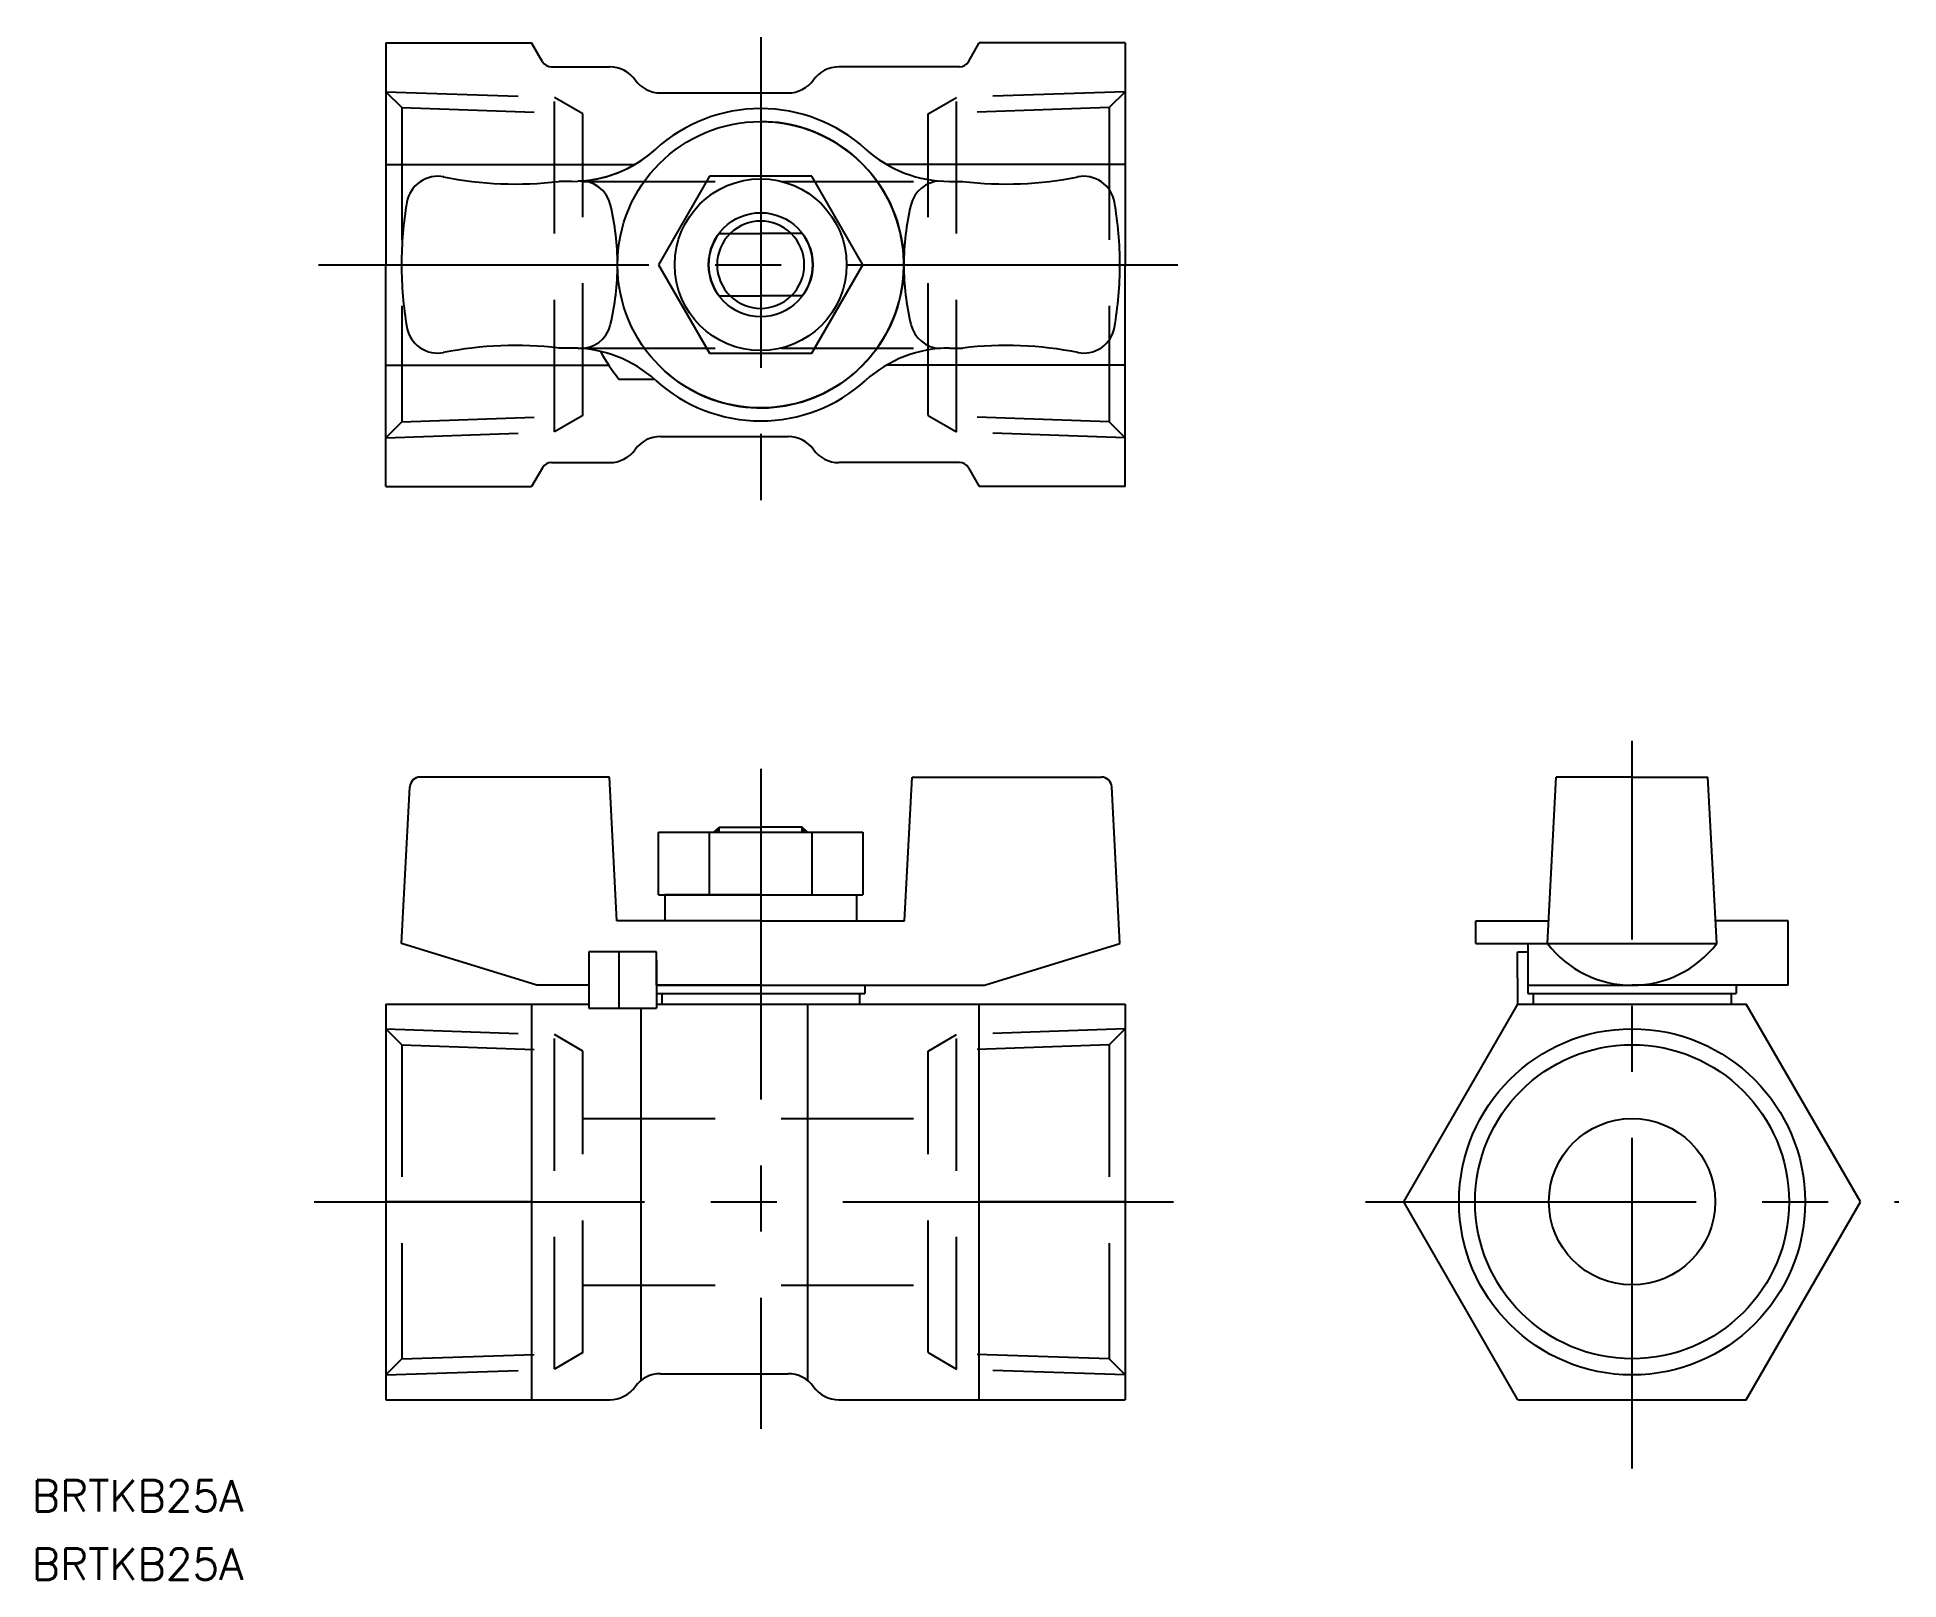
# Model space of a CAD drawing. Extents: x -153 to 26, y -36 to 112.
import ezdxf

# ---------------------------------------------------------------- set-up
doc = ezdxf.new("R2010")
doc.units = 0
doc.linetypes.add('CENTER', pattern=[50.8, 31.75, -6.35, 6.35, -6.35])
doc.linetypes.add('DASHED', pattern=[19.05, 12.7, -6.35])
doc.layers.get('0').update_dxf_attribs({"linetype": 'CONTINUOUS'})
doc.layers.add('CENTER', color=1, linetype='CENTER')
doc.styles.get("Standard").update_dxf_attribs({"font": 'txt.shx', "height": 3, "bigfont": 'bigfont.shx'})

msp = doc.modelspace()

# ---------------------------------------------------------------- linework, layer by layer
at = {"color": 7, "linetype": 'CONTINUOUS'}
for p, q in [((-119.7, 111.31), (-105.7, 111.31)), ((-119.7, 111.31), (-119.7, 90)), ((-104.65, 109.5), (-105.7, 111.31)), ((-63.74, 109.5), (-62.7, 111.31)), ((-48.7, 111.31), (-62.7, 111.31)), ((-48.7, 111.31), (-48.7, 90)), ((-103.78, 109), (-98.2, 109)), ((-64.61, 109), (-76.2, 109)), ((-93.32, 106.5), (-81.07, 106.5)), ((-119.7, 99.63), (-95.8, 99.63)), ((-88.6, 98.5), (-93.51, 90)), ((-78.79, 98.5), (-88.6, 98.5)), ((-73.88, 90), (-78.79, 98.5)), ((-48.7, 99.63), (-71.59, 99.63)), ((-101.83, 98), (-103.1, 98)), ((-65.56, 98), (-64.3, 98)), ((-87.7, 93), (-83.7, 93)), ((-79.7, 93), (-83.7, 93)), ((-119.7, 68.69), (-119.7, 90)), ((-93.51, 90), (-88.6, 81.5)), ((-78.79, 81.5), (-73.88, 90)), ((-48.7, 68.69), (-48.7, 90)), ((-87.7, 87), (-83.7, 87)), ((-79.7, 87), (-83.7, 87)), ((-101.83, 82), (-103.1, 82)), ((-88.6, 81.5), (-78.79, 81.5)), ((-65.56, 82), (-64.3, 82)), ((-119.7, 80.37), (-98.31, 80.37)), ((-97.31, 79), (-93.89, 79)), ((-48.7, 80.37), (-71.59, 80.37)), ((-93.32, 73.5), (-81.07, 73.5)), ((-104.65, 70.5), (-105.7, 68.69)), ((-103.78, 71), (-98.2, 71)), ((-64.61, 71), (-76.2, 71)), ((-63.74, 70.5), (-62.7, 68.69)), ((-119.7, 68.69), (-105.7, 68.69)), ((-48.7, 68.69), (-62.7, 68.69)), ((-118.2, 24.8), (-117.41, 39.85)), ((-98.23, 40.8), (-116.41, 40.8)), ((-97.51, 27), (-98.23, 40.8)), ((-69.88, 27), (-69.16, 40.8)), ((-69.16, 40.8), (-50.98, 40.8)), ((-49.2, 24.8), (-49.98, 39.85)), ((-8.13, 24.8), (-7.29, 40.8)), ((0, 40.8), (-7.29, 40.8)), ((0, 40.8), (7.29, 40.8)), ((8.13, 24.8), (7.29, 40.8)), ((-88.2, 35.5), (-87.7, 36)), ((-87.7, 36), (-83.7, 36)), ((-87.7, 35.5), (-87.7, 36)), ((-79.7, 36), (-83.7, 36)), ((-79.2, 35.5), (-79.7, 36)), ((-79.7, 35.5), (-79.7, 36)), ((-93.51, 35.5), (-73.88, 35.5)), ((-93.51, 29.5), (-93.51, 35.5)), ((-88.6, 29.5), (-88.6, 35.5)), ((-78.79, 35.5), (-78.79, 29.5)), ((-73.88, 35.5), (-73.88, 29.5)), ((-93.51, 29.5), (-75.45, 29.5)), ((-83.7, 29.5), (-92.9, 29.5)), ((-92.9, 29.5), (-92.9, 27)), ((-83.7, 29.5), (-73.88, 29.5)), ((-74.5, 29.5), (-74.5, 27)), ((-93.75, 27), (-97.51, 27)), ((-83.7, 27), (-97.25, 27)), ((-83.7, 27), (-69.88, 27)), ((-15, 24.8), (-15, 27)), ((-15, 27), (-8.02, 27)), ((15, 27), (8.02, 27)), ((15, 20.8), (15, 27)), ((-105.2, 20.8), (-118.2, 24.8)), ((-93.7, 24), (-100.2, 24)), ((-100.2, 24), (-100.2, 18.6)), ((-97.31, 24), (-97.31, 18.6)), ((-93.7, 20.8), (-93.7, 24)), ((-62.2, 20.8), (-49.2, 24.8)), ((-15, 24.8), (-8.13, 24.8)), ((-10.97, 19), (-11, 24)), ((-10.97, 24), (-10, 24)), ((-10, 24.8), (-10, 20)), ((-8.13, 24.8), (8.13, 24.8)), ((-93.7, 23.2), (-93.7, 19)), ((-100.2, 20.8), (-105.2, 20.8)), ((-93.7, 20.8), (-73.7, 20.8)), ((-83.7, 20.8), (-93.7, 20.8)), ((-93.7, 20.8), (-93.7, 18.6)), ((-93.7, 20), (-73.7, 20)), ((-93.2, 20), (-93.2, 19)), ((-83.7, 20.8), (-62.2, 20.8)), ((-74.2, 20), (-74.2, 19)), ((-73.7, 20.8), (-73.7, 20)), ((-10, 20.8), (0, 20.8)), ((-10, 20), (10, 20)), ((-9.5, 20), (-9.5, 19)), ((15, 20.8), (0, 20.8)), ((9.5, 20), (9.5, 19)), ((10, 20.8), (10, 20)), ((-119.7, 19), (-119.7, -19)), ((-119.7, 19), (-100.2, 19)), ((-105.7, 19), (-105.7, -19)), ((-100.2, 18.6), (-93.7, 18.6)), ((-95.2, 18.6), (-95.2, -17.16)), ((-93.7, 19), (-48.7, 19)), ((-79.2, 19), (-79.2, -17.16)), ((-62.7, -19), (-62.7, 19)), ((-48.7, 19), (-48.7, -19)), ((-21.94, 0), (-10.97, 19)), ((-10.97, 19), (10.97, 19)), ((21.94, 0), (10.97, 19)), ((-105.7, 0), (-119.7, 0)), ((-48.7, 0), (-62.7, 0)), ((-10.97, -19), (-21.94, 0)), ((10.97, -19), (21.94, 0)), ((-93.32, -16.5), (-81.07, -16.5)), ((-119.7, -19), (-98.2, -19)), ((-76.2, -19), (-48.7, -19)), ((-10.97, -19), (10.97, -19))]:
    msp.add_line(p, q, dxfattribs=at)
at = {"color": 3, "linetype": 'DASHED'}
for p, q in [((-119.7, 106.62), (-103.5, 106.06)), ((-119.7, 106.62), (-118.16, 105.09)), ((-103.5, 73.94), (-103.5, 106.06)), ((-100.77, 104.48), (-103.5, 106.06)), ((-67.62, 104.48), (-64.9, 106.06)), ((-48.7, 106.62), (-64.9, 106.06)), ((-64.9, 73.94), (-64.9, 106.06)), ((-48.7, 106.62), (-50.23, 105.09)), ((-118.16, 105.09), (-118.16, 74.91)), ((-118.16, 105.09), (-100.77, 104.48)), ((-100.77, 75.52), (-100.77, 104.48)), ((-50.23, 105.09), (-67.62, 104.48)), ((-67.62, 75.52), (-67.62, 104.48)), ((-50.23, 105.09), (-50.23, 74.91)), ((-100.77, 98), (-67.62, 98)), ((-100.77, 82), (-67.62, 82)), ((-118.16, 74.91), (-100.77, 75.52)), ((-100.77, 75.52), (-103.5, 73.94)), ((-50.23, 74.91), (-67.62, 75.52)), ((-67.62, 75.52), (-64.9, 73.94)), ((-118.16, 74.91), (-119.7, 73.38)), ((-119.7, 73.38), (-103.5, 73.94)), ((-48.7, 73.38), (-64.9, 73.94)), ((-50.23, 74.91), (-48.7, 73.38)), ((-119.7, 16.62), (-118.16, 15.09)), ((-119.7, 16.62), (-103.5, 16.06)), ((-48.7, 16.62), (-64.9, 16.06)), ((-48.7, 16.62), (-50.23, 15.09)), ((-118.16, 15.09), (-118.16, -15.09)), ((-118.16, 15.09), (-100.77, 14.48)), ((-103.5, -16.06), (-103.5, 16.06)), ((-100.77, 14.48), (-103.5, 16.06)), ((-100.77, -14.48), (-100.77, 14.48)), ((-67.62, 14.48), (-64.9, 16.06)), ((-50.23, 15.09), (-67.62, 14.48)), ((-67.62, -14.48), (-67.62, 14.48)), ((-64.9, -16.06), (-64.9, 16.06)), ((-50.23, 15.09), (-50.23, -15.09)), ((-100.77, 8), (-67.62, 8)), ((-100.77, -8), (-67.62, -8)), ((-118.16, -15.09), (-119.7, -16.62)), ((-119.7, -16.62), (-103.5, -16.06)), ((-118.16, -15.09), (-100.77, -14.48)), ((-100.77, -14.48), (-103.5, -16.06)), ((-67.62, -14.48), (-64.9, -16.06)), ((-50.23, -15.09), (-67.62, -14.48)), ((-48.7, -16.62), (-64.9, -16.06)), ((-50.23, -15.09), (-48.7, -16.62))]:
    msp.add_line(p, q, dxfattribs=at)
at = {"color": 3, "linetype": 'CONTINUOUS'}
for p, q in [((-87.88, 35.5), (-87.88, 35.81)), ((-79.51, 35.5), (-79.51, 35.81))]:
    msp.add_line(p, q, dxfattribs=at)
at = {"color": 7, "linetype": 'CONTINUOUS'}
for centre, radius in [((-83.7, 90), 13.75), ((-83.7, 90), 8.25), ((-83.7, 90), 5), ((0, 0.01), 15.08), ((0, 0.01), 7.99)]:
    msp.add_circle(centre, radius, dxfattribs=at)
at = {"color": 3, "linetype": 'CONTINUOUS'}
msp.add_circle((0, 0), 16.62, dxfattribs=at)
at = {"color": 7, "linetype": 'CONTINUOUS'}
for centre, radius, start, end in [((-103.78, 110), 1, 210, 270), ((-64.61, 110), 1, 270, 330), ((-98.2, 106), 3, 35.6853, 90), ((-93.32, 109.5), 3, 215.6853, 270), ((-81.07, 109.5), 3, 270, 324.3147), ((-76.2, 106), 3, 90, 144.3147), ((-83.7, 90), 15, 90, 132.2054), ((-83.7, 90), 13.75, 226.7001, 90), ((-83.7, 90), 15, 47.7946, 90), ((-101.83, 110), 12, 270, 312.2054), ((-101.83, 110), 12, 274.0291, 312.2054), ((-65.56, 110), 12, 227.7946, 270), ((-114.72, 95.49), 3, 78.6945, 170.1261), ((-107.27, 132.75), 35, 258.5977, 276.8522), ((-60.12, 132.75), 35, 263.1478, 281.4023), ((-52.67, 95.49), 3, 9.8739, 101.3055), ((-101.03, 95.04), 3, 13.2357, 94.0291), ((-66.36, 95.04), 3, 92.1351, 166.7643), ((-83.2, 90), 35, 170.1261, 180), ((-122.45, 90), 25, 0, 13.2357), ((-44.95, 90), 25, 166.7643, 180), ((-84.2, 90), 35, 0, 9.8739), ((-83.7, 90), 5, 143.1301, 216.8699), ((-83.7, 90), 5, 323.1301, 36.8699), ((-83.2, 90), 35, 180, 189.8739), ((-122.45, 90), 25, 346.7643, 0), ((-44.95, 90), 25, 180, 193.2357), ((-84.2, 90), 35, 350.1261, 0), ((-101.03, 84.96), 3, 265.9709, 346.7643), ((-66.36, 84.96), 3, 193.2357, 267.8649), ((-114.72, 84.51), 3, 189.8739, 281.3055), ((-107.27, 47.25), 35, 83.1478, 101.4023), ((-60.12, 47.25), 35, 78.5977, 96.8522), ((-52.67, 84.51), 3, 258.6945, 350.1261), ((-101.83, 70), 12, 47.7946, 90), ((-101.83, 70), 12, 47.7946, 90), ((-83.7, 90), 17.5, 208.3771, 218.9448), ((-65.56, 70), 12, 90, 132.2054), ((-83.7, 90), 15, 227.7946, 270), ((-83.7, 90), 15, 270, 312.2054), ((-93.32, 70.5), 3, 90, 144.3147), ((-81.07, 70.5), 3, 35.6853, 90), ((-98.2, 74), 3, 270, 324.3147), ((-76.2, 74), 3, 215.6853, 270), ((-103.78, 70), 1, 90, 150), ((-64.61, 70), 1, 30, 90), ((-116.41, 39.8), 1, 90, 177), ((-50.98, 39.8), 1, 3, 90), ((-50.98, 39.8), 1, 3, 90), ((0, 31.06), 10.26, 217.6109, 322.3891), ((-98.2, -16), 3, 270, 324.3147), ((-93.32, -19.5), 3, 90, 144.3147), ((-81.07, -19.5), 3, 35.6853, 90), ((-76.2, -16), 3, 215.6853, 270)]:
    msp.add_arc(centre, radius, start, end, dxfattribs=at)
at = {"color": 3, "linetype": 'CONTINUOUS'}
for start, end in [(134.2475, 225.7525), (45.7525, 134.2475), (314.2475, 45.7525), (225.7525, 314.2475)]:
    msp.add_arc((-83.7, 90), 4.19, start, end, dxfattribs=at)
at = {"layer": 'CENTER', "color": 1, "linetype": 'CENTER'}
for p, q in [((-83.7, 111.85), (-83.7, 61.59)), ((-126.18, 90), (-41.21, 90)), ((0, -25.61), (0, 44.28)), ((-83.7, 41.59), (-83.7, -21.79)), ((-126.6, 0), (-40.8, 0)), ((-25.61, 0), (25.61, 0))]:
    msp.add_line(p, q, dxfattribs=at)

# ---------------------------------------------------------------- texts
at = {"color": 7, "linetype": 'CONTINUOUS'}
for p in [(-153.7, -29.73), (-153.7, -36.29)]:
    msp.add_text('BRTKB25A', height=3, dxfattribs=at).set_placement(p)

doc.saveas('drawing.dxf')
